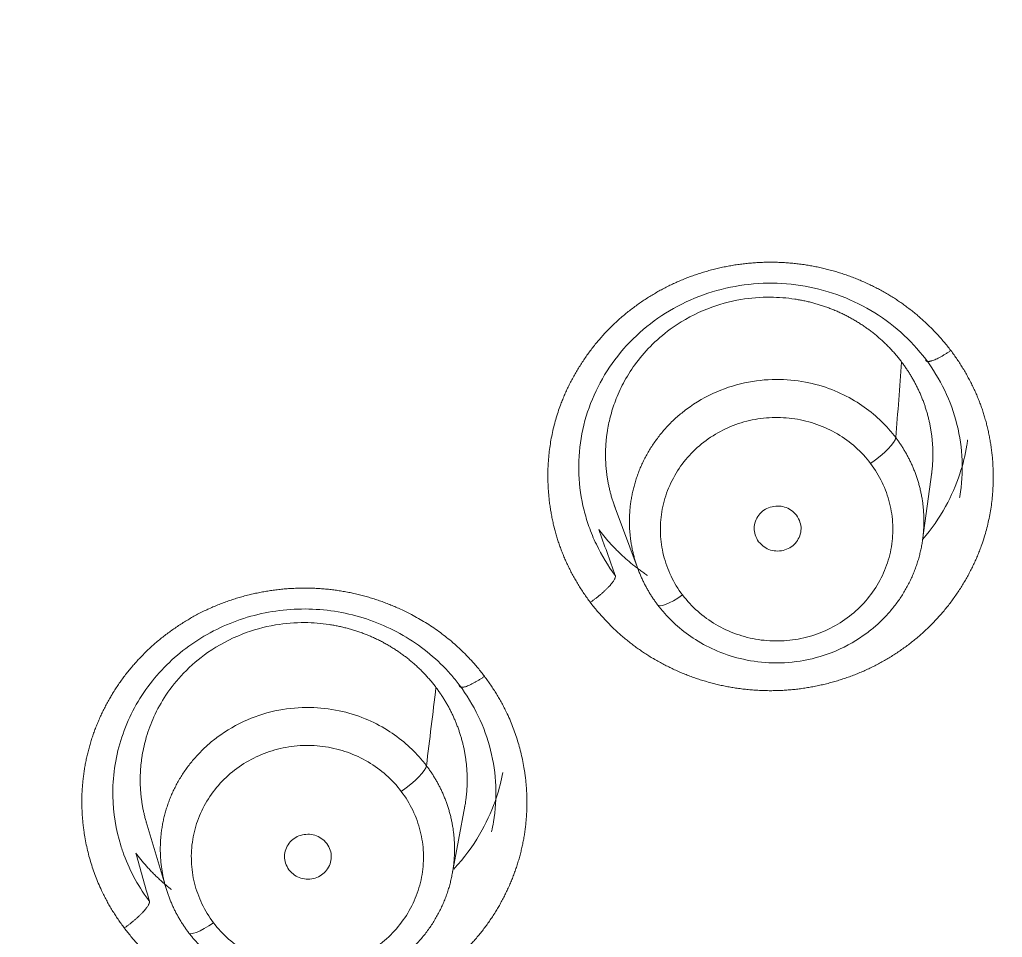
# Model space of a CAD drawing. Extents: x 6534 to 7663, y 0 to 827.
# Drawn here: x 7131.64 to 7141.12, y 554.48 to 563.33 of the extents above; entities that cross this region are included whole.
import ezdxf

# ---------------------------------------------------------------- set-up
doc = ezdxf.new("R2010")
doc.units = 0
doc.header["$LTSCALE"] = 30
doc.header["$MEASUREMENT"] = 0
doc.layers.add('1', color=7, linetype='CONTINUOUS')

msp = doc.modelspace()

# ---------------------------------------------------------------- linework, layer by layer
at = {"layer": '1', "color": 7, "linetype": 'Continuous', "lineweight": 18}
for p, q in [((7140.348, 558.3084), (7140.4377, 558.9625)), ((7137.373, 558.6459), (7137.6045, 558.0251)), ((7135.8114, 555.0864), (7135.934, 555.7432)), ((7132.86, 555.5908), (7133.0519, 554.9495))]:
    msp.add_line(p, q, dxfattribs=at)
at = {"layer": '1', "color": 7, "linetype": 'Continuous', "lineweight": 13}
for p, q in [((7137.7914, 557.6857), (7137.7917, 557.6849)), ((7133.2672, 554.5262), (7133.2673, 554.5258))]:
    msp.add_line(p, q, dxfattribs=at)
at = {"layer": '1', "color": 7, "linetype": 'Continuous', "lineweight": 18}
for centre, major_axis, ratio, start_param, end_param in [((7103.3945, 533.9208), (62.577, 0), 0.961466, 0, 3.141593), ((7103.3945, 533.3075), (-60.5, 0), 0.961466, 2.420581, 4.712389), ((7103.3945, 533.4449), (60, 0), 0.961466, 4.72417, 7.853982), ((7103.3945, 533.4449), (-59.925, 0), 0.961466, 1.570796, 4.712389), ((7139.8472, 559.1288), (0.2394, 0.1807), 0.222481, 4.546353, 6.089022), ((7138.0334, 557.8618), (-0.2394, -0.1807), 0.22253, 6.214331, 7.687222), ((7135.3208, 555.9669), (0.2394, 0.1808), 0.222412, 4.54602, 6.071619), ((7133.5093, 554.7015), (-0.2394, -0.1808), 0.22246, 6.196662, 7.687363)]:
    msp.add_ellipse(centre, major_axis=major_axis, ratio=ratio, start_param=start_param, end_param=end_param, dxfattribs=at)
at = {"layer": '1', "color": 7, "linetype": 'Continuous', "lineweight": 13}
for centre, major_axis, start_param, end_param in [((7103.3945, 533.6014), (61.9628, 0), 0.423959, 1.570796), ((7103.3945, 533.3075), (-59.425, 0), 1.570796, 4.70194), ((7103.3945, 533.3075), (-57.948, 0), 1.579187, 4.712389), ((7103.3945, 533.3519), (57.4031, 0), 4.721079, 7.853982)]:
    msp.add_ellipse(centre, major_axis=major_axis, ratio=0.961466, start_param=start_param, end_param=end_param, dxfattribs=at)
at = {"layer": '1', "color": 7, "linetype": 'Continuous', "lineweight": 18}
for points, knots in [([(7162.4657, 559.736), (7161.796, 561.5136), (7160.3818, 564.7819), (7157.9853, 569.1785), (7155.6445, 572.7775), (7153.4224, 575.7514), (7150.7787, 578.9033), (7147.1446, 582.6541), (7141.8762, 587.0998), (7135.6459, 591.1806), (7128.661, 594.6275), (7121.1835, 597.2821), (7112.6318, 599.1261), (7106.5858, 599.5652), (7103.3945, 599.5674)], [0, 0, 0, 0, 0.07653, 0.143833, 0.201258, 0.248805, 0.292455, 0.365644, 0.456731, 0.565701, 0.659195, 0.762747, 0.87635, 1, 1, 1, 1]), ([(7166.2936, 539.0744), (7166.2935, 540.2478), (7166.258, 541.4096), (7166.1199, 543.7065), (7166.0175, 544.8416), (7165.7502, 547.0816), (7165.5853, 548.1865), (7165.1975, 550.3635), (7164.9745, 551.4355), (7164.4752, 553.5441), (7164.1987, 554.5807), (7163.5967, 556.6166), (7163.2712, 557.6159), (7162.5755, 559.5754), (7161.8352, 561.4959), (7160.604, 564.2559), (7159.2649, 566.8924), (7157.8306, 569.4036), (7156.3131, 571.7885), (7154.7243, 574.0471), (7153.0753, 576.1799), (7151.3771, 578.1885), (7150.2189, 579.4458), (7149.343, 580.3589), (7148.9032, 580.8079), (7148.3874, 581.3188), (7148.1289, 581.571), (7147.9995, 581.6963), (7147.9347, 581.7587), (7147.9023, 581.7899), (7147.8862, 581.8055), (7147.8781, 581.8133), (7147.874, 581.8172), (7147.872, 581.8191), (7147.871, 581.8201), (7147.8705, 581.8205), (7147.8703, 581.8208), (7147.8701, 581.8209), (7146.3686, 583.2641), (7144.7968, 584.6285), (7141.532, 587.1895), (7139.839, 588.3862), (7136.3513, 590.6036), (7134.5567, 591.6244), (7130.8862, 593.4839), (7129.0103, 594.3227), (7125.1973, 595.8143), (7123.2602, 596.4671), (7119.3451, 597.585), (7117.3671, 598.0499), (7113.3896, 598.7921), (7111.3902, 599.0693), (7107.3893, 599.4377), (7105.3878, 599.529), (7103.3945, 599.5291)], [0, 0, 0, 0, 0.03125, 0.03125, 0.0625, 0.0625, 0.09375, 0.09375, 0.125, 0.125, 0.15625, 0.15625, 0.1875, 0.1875, 0.21875, 0.25, 0.28125, 0.3125, 0.34375, 0.375, 0.40625, 0.4375, 0.46875, 0.46875, 0.484375, 0.492187, 0.496094, 0.498047, 0.499023, 0.499512, 0.499756, 0.499878, 0.499939, 0.499969, 0.499985, 0.499992, 0.499992, 0.5, 0.5, 0.5625, 0.5625, 0.625, 0.625, 0.6875, 0.6875, 0.75, 0.75, 0.8125, 0.8125, 0.875, 0.875, 0.9375, 0.9375, 1, 1, 1, 1]), ([(7137.1297, 558.4407), (7137.1117, 558.4919), (7137.0961, 558.5438), (7137.0548, 558.7095), (7137.0381, 558.8252), (7137.0287, 559.0576), (7137.036, 559.1742), (7137.074, 559.4039), (7137.1048, 559.5169), (7137.1888, 559.7349), (7137.2419, 559.8399), (7137.3685, 560.038), (7137.442, 560.1309), (7137.6064, 560.3014), (7137.6973, 560.3789), (7137.8932, 560.5153), (7137.9981, 560.5742), (7138.2179, 560.6713), (7138.3328, 560.7094), (7138.5681, 560.7635), (7138.6886, 560.7794), (7138.9304, 560.7883), (7139.0518, 560.7813), (7139.2908, 560.7448), (7139.4085, 560.7152), (7139.6356, 560.6345), (7139.745, 560.5835), (7139.9514, 560.4619), (7140.0483, 560.3913), (7140.226, 560.2334), (7140.3068, 560.1459), (7140.378, 560.0517)], [0, 0, 0, 0, 0.032113, 0.032113, 0.101248, 0.101248, 0.170383, 0.170383, 0.239517, 0.239517, 0.308652, 0.308652, 0.377787, 0.377787, 0.446922, 0.446922, 0.516057, 0.516057, 0.585191, 0.585191, 0.654326, 0.654326, 0.723461, 0.723461, 0.792596, 0.792596, 0.86173, 0.86173, 0.930865, 0.930865, 1, 1, 1, 1]), ([(7137.382, 558.6219), (7137.3798, 558.6279), (7137.3732, 558.6459), (7137.3629, 558.6761), (7137.3514, 558.7127), (7137.3409, 558.7497), (7137.3313, 558.7871), (7137.3227, 558.8247), (7137.3151, 558.8626), (7137.3084, 558.9007), (7137.3028, 558.9391), (7137.2982, 558.9777), (7137.2946, 559.0165), (7137.292, 559.0555), (7137.2905, 559.0945), (7137.29, 559.1337), (7137.2906, 559.173), (7137.2922, 559.2123), (7137.2949, 559.2516), (7137.2987, 559.291), (7137.3036, 559.3303), (7137.3148, 559.4047), (7137.3398, 559.5201), (7137.3928, 559.6797), (7137.4739, 559.8515), (7137.5892, 560.0296), (7137.7441, 560.206), (7137.968, 560.3914), (7138.2558, 560.5451), (7138.579, 560.6343), (7138.8647, 560.6572), (7139.0461, 560.6428), (7139.1384, 560.6281), (7139.1601, 560.6244), (7139.1817, 560.6204), (7139.2032, 560.616), (7139.2246, 560.6114), (7139.246, 560.6065), (7139.2672, 560.6014), (7139.2884, 560.5959), (7139.3094, 560.5902), (7139.3304, 560.5842), (7139.3512, 560.578), (7139.3719, 560.5715), (7139.3925, 560.5647), (7139.4129, 560.5576), (7139.4333, 560.5503), (7139.4535, 560.5427), (7139.4736, 560.5349), (7139.4935, 560.5268), (7139.5133, 560.5184), (7139.533, 560.5099), (7139.5525, 560.501), (7139.5718, 560.4919), (7139.5911, 560.4826), (7139.6101, 560.473), (7139.629, 560.4632), (7139.6477, 560.4532), (7139.6663, 560.4429), (7139.6847, 560.4324), (7139.7029, 560.4217), (7139.721, 560.4107), (7139.7389, 560.3995), (7139.7566, 560.3881), (7139.7741, 560.3765), (7139.7914, 560.3647), (7139.8086, 560.3527), (7139.8255, 560.3404), (7139.8423, 560.328), (7139.8589, 560.3154), (7139.8753, 560.3025), (7139.8914, 560.2895), (7139.9074, 560.2763), (7139.9232, 560.2628), (7139.9388, 560.2492), (7139.9541, 560.2355), (7139.9693, 560.2215), (7139.9842, 560.2073), (7139.9989, 560.193), (7140.0135, 560.1785), (7140.0277, 560.1639), (7140.0418, 560.1491), (7140.0557, 560.1341), (7140.0693, 560.119), (7140.0827, 560.1037), (7140.0959, 560.0883), (7140.1088, 560.0727), (7140.1216, 560.0569), (7140.1341, 560.0411), (7140.1422, 560.0304), (7140.1463, 560.025)], [0, 0, 0, 0, 0.004379, 0.013196, 0.022031, 0.030885, 0.039759, 0.048651, 0.057562, 0.066492, 0.07544, 0.084408, 0.093395, 0.1024, 0.111424, 0.120467, 0.129529, 0.13861, 0.14771, 0.156828, 0.165966, 0.175122, 0.208886, 0.247491, 0.290932, 0.339203, 0.392296, 0.450205, 0.535099, 0.609194, 0.672485, 0.724973, 0.72987, 0.734761, 0.739647, 0.744527, 0.749402, 0.754271, 0.759135, 0.763994, 0.768846, 0.773694, 0.778536, 0.783372, 0.788203, 0.793029, 0.797849, 0.802664, 0.807473, 0.812277, 0.817075, 0.821868, 0.826656, 0.831438, 0.836215, 0.840986, 0.845752, 0.850512, 0.855267, 0.860017, 0.864761, 0.8695, 0.874233, 0.878961, 0.883683, 0.888401, 0.893112, 0.897819, 0.90252, 0.907215, 0.911905, 0.91659, 0.92127, 0.925944, 0.930613, 0.935276, 0.939934, 0.944586, 0.949234, 0.953876, 0.958512, 0.963143, 0.967769, 0.972389, 0.977005, 0.981614, 0.986219, 0.990818, 0.995412, 1, 1, 1, 1]), ([(7140.378, 560.0517), (7140.4492, 559.9577), (7140.5106, 559.8569), (7140.6118, 559.6457), (7140.6516, 559.5354), (7140.708, 559.3093), (7140.7247, 559.1936), (7140.7341, 558.9613), (7140.7269, 558.8447), (7140.7071, 558.725), (7140.7063, 558.7202), (7140.7055, 558.7153)], [0, 0, 0, 0, 0.247372, 0.247372, 0.494743, 0.494743, 0.742115, 0.742115, 0.989487, 0.989487, 1, 1, 1, 1]), ([(7140.1463, 560.025), (7140.1538, 560.0149), (7140.1688, 559.9948), (7140.1904, 559.9638), (7140.2113, 559.9323), (7140.2314, 559.9002), (7140.2507, 559.8676), (7140.2692, 559.8344), (7140.2869, 559.8008), (7140.3037, 559.7666), (7140.3197, 559.7321), (7140.3348, 559.697), (7140.3491, 559.6615), (7140.3624, 559.6256), (7140.3748, 559.5894), (7140.3863, 559.5527), (7140.3968, 559.5157), (7140.4064, 559.4784), (7140.415, 559.4408), (7140.4226, 559.4029), (7140.4293, 559.3648), (7140.4349, 559.3264), (7140.4395, 559.2878), (7140.4431, 559.249), (7140.4457, 559.2101), (7140.4472, 559.171), (7140.4477, 559.1318), (7140.4471, 559.0926), (7140.4455, 559.0533), (7140.4428, 559.0139), (7140.439, 558.9746), (7140.4357, 558.9479), (7140.4339, 558.9344), (7140.4338, 558.9339)], [0, 0, 0, 0, 0.032266, 0.064602, 0.097008, 0.129485, 0.162032, 0.194649, 0.227336, 0.260094, 0.292923, 0.325822, 0.358792, 0.391833, 0.424944, 0.458126, 0.491379, 0.524703, 0.558099, 0.591565, 0.625103, 0.658711, 0.692392, 0.726143, 0.759966, 0.793861, 0.827827, 0.861865, 0.895974, 0.930156, 0.964409, 0.998734, 1, 1, 1, 1]), ([(7140.0898, 559.296), (7140.0864, 559.3005), (7140.0795, 559.3096), (7140.0689, 559.3231), (7140.0581, 559.3364), (7140.0471, 559.3497), (7139.9965, 559.4093), (7139.8933, 559.5131), (7139.7152, 559.645), (7139.4995, 559.756), (7139.2477, 559.8342), (7138.9653, 559.8668), (7138.662, 559.8415), (7138.3527, 559.7473), (7138.1438, 559.6267), (7138.0247, 559.5337), (7137.9804, 559.4961), (7137.9381, 559.4571), (7137.8979, 559.4169), (7137.8598, 559.3755), (7137.8238, 559.333), (7137.7899, 559.2896), (7137.7581, 559.2454), (7137.7284, 559.2005), (7137.7008, 559.155), (7137.6752, 559.1089), (7137.6518, 559.0624), (7137.6304, 559.0155), (7137.611, 558.9684), (7137.5936, 558.9211), (7137.5782, 558.8738), (7137.5647, 558.8264), (7137.5531, 558.7791), (7137.5433, 558.7319), (7137.5354, 558.685), (7137.5292, 558.6383), (7137.5247, 558.592), (7137.5218, 558.546), (7137.5206, 558.5005), (7137.521, 558.4555), (7137.5228, 558.4111), (7137.5261, 558.3673), (7137.5308, 558.324), (7137.5369, 558.2815), (7137.5442, 558.2397), (7137.5528, 558.1986), (7137.5625, 558.1583), (7137.5734, 558.1188), (7137.5853, 558.0801), (7137.5982, 558.0423), (7137.6121, 558.0053), (7137.6269, 557.9692), (7137.6425, 557.9339), (7137.6589, 557.8996), (7137.6761, 557.8662), (7137.6939, 557.8337), (7137.7124, 557.8021), (7137.7314, 557.7715), (7137.751, 557.7418), (7137.771, 557.7129), (7137.7849, 557.6942), (7137.7918, 557.685)], [0, 0, 0, 0, 0.003927, 0.007866, 0.011819, 0.015784, 0.019761, 0.065642, 0.11591, 0.170563, 0.229597, 0.293009, 0.360795, 0.432949, 0.509466, 0.522824, 0.536063, 0.549181, 0.56218, 0.575059, 0.587818, 0.600458, 0.612977, 0.625377, 0.637656, 0.649816, 0.661857, 0.673777, 0.685578, 0.697258, 0.70882, 0.720261, 0.731582, 0.742784, 0.753866, 0.764829, 0.775671, 0.786394, 0.796998, 0.807481, 0.817845, 0.828089, 0.838214, 0.848218, 0.858104, 0.867869, 0.877515, 0.887041, 0.896448, 0.905735, 0.914902, 0.92395, 0.932879, 0.941687, 0.950376, 0.958946, 0.967396, 0.975726, 0.983937, 0.992028, 1, 1, 1, 1]), ([(7137.7918, 557.685), (7137.7953, 557.6804), (7137.8024, 557.6711), (7137.8131, 557.6575), (7137.8239, 557.6442), (7137.8347, 557.6311), (7137.8843, 557.5727), (7137.9856, 557.4705), (7138.1609, 557.3396), (7138.3744, 557.2282), (7138.6251, 557.1487), (7138.9079, 557.1142), (7139.2132, 557.1381), (7139.5257, 557.2319), (7139.737, 557.3536), (7139.8572, 557.4475), (7139.9016, 557.4852), (7139.944, 557.5243), (7139.9842, 557.5646), (7140.0224, 557.6062), (7140.0585, 557.6487), (7140.0924, 557.6922), (7140.1242, 557.7365), (7140.1539, 557.7815), (7140.1815, 557.8272), (7140.2071, 557.8734), (7140.2305, 557.92), (7140.2519, 557.9669), (7140.2712, 558.0141), (7140.2886, 558.0615), (7140.3039, 558.1089), (7140.3174, 558.1563), (7140.3289, 558.2037), (7140.3386, 558.2509), (7140.3465, 558.2979), (7140.3527, 558.3446), (7140.3571, 558.391), (7140.3599, 558.4369), (7140.361, 558.4824), (7140.3606, 558.5274), (7140.3587, 558.5718), (7140.3553, 558.6156), (7140.3506, 558.6588), (7140.3445, 558.7013), (7140.3371, 558.743), (7140.3285, 558.7841), (7140.3187, 558.8243), (7140.3078, 558.8637), (7140.2959, 558.9023), (7140.2829, 558.9401), (7140.269, 558.977), (7140.2543, 559.013), (7140.2387, 559.0481), (7140.2223, 559.0823), (7140.2052, 559.1156), (7140.1874, 559.1479), (7140.169, 559.1794), (7140.15, 559.2099), (7140.1304, 559.2395), (7140.1105, 559.2682), (7140.0967, 559.2868), (7140.0898, 559.296)], [0, 0, 0, 0, 0.004015, 0.007996, 0.011942, 0.015855, 0.019734, 0.064711, 0.114332, 0.168596, 0.227502, 0.291048, 0.359233, 0.432055, 0.509512, 0.522903, 0.536174, 0.549323, 0.562352, 0.575259, 0.588045, 0.600709, 0.613253, 0.625675, 0.637976, 0.650155, 0.662214, 0.674151, 0.685967, 0.697661, 0.709235, 0.720687, 0.732017, 0.743227, 0.754315, 0.765281, 0.776127, 0.786851, 0.797453, 0.807934, 0.818294, 0.828533, 0.83865, 0.848646, 0.85852, 0.868273, 0.877905, 0.887415, 0.896804, 0.906071, 0.915217, 0.924242, 0.933145, 0.941927, 0.950587, 0.959126, 0.967544, 0.97584, 0.984015, 0.992068, 1, 1, 1, 1]), ([(7140.3513, 558.3174), (7140.4348, 558.415), (7140.5744, 558.6161), (7140.71, 558.9261), (7140.762, 559.1375), (7140.7793, 559.2463), (7140.7817, 559.2627), (7140.7829, 559.2714), (7140.783, 559.2723)], [0, 0, 0, 0, 0.358919, 0.683869, 0.952758, 0.975024, 0.997262, 1, 1, 1, 1]), ([(7137.2249, 558.4101), (7137.2333, 558.3991), (7137.2502, 558.3771), (7137.2765, 558.3447), (7137.3034, 558.3127), (7137.3312, 558.2812), (7137.3598, 558.2503), (7137.3891, 558.2199), (7137.4192, 558.19), (7137.45, 558.1607), (7137.4815, 558.132), (7137.5138, 558.104), (7137.5468, 558.0765), (7137.5805, 558.0497), (7137.6149, 558.0235), (7137.6499, 557.9981), (7137.6767, 557.9795), (7137.6918, 557.9693), (7137.6949, 557.9672)], [0, 0, 0, 0, 0.064472, 0.129094, 0.193867, 0.25879, 0.323863, 0.389087, 0.454461, 0.519985, 0.58566, 0.651484, 0.717459, 0.783584, 0.849859, 0.916284, 0.982859, 1, 1, 1, 1]), ([(7132.6153, 555.3622), (7132.5675, 555.5166), (7132.5123, 555.8586), (7132.5872, 556.3844), (7132.8333, 556.8826), (7133.2245, 557.2858), (7133.7244, 557.5566), (7134.2859, 557.6694), (7134.8568, 557.6139), (7135.3842, 557.395), (7135.7083, 557.1248), (7135.8534, 556.9466), (7135.8802, 556.9112)], [0, 0, 0, 0, 0.09708, 0.206668, 0.316187, 0.425729, 0.535256, 0.644811, 0.754282, 0.86383, 0.973647, 1, 1, 1, 1]), ([(7132.8636, 555.5786), (7132.8601, 555.5905), (7132.8531, 555.6148), (7132.8437, 555.6517), (7132.8351, 555.6893), (7132.8274, 555.7271), (7132.8208, 555.7653), (7132.8152, 555.8036), (7132.8106, 555.8422), (7132.807, 555.8809), (7132.8044, 555.9198), (7132.8029, 555.9589), (7132.8024, 555.998), (7132.803, 556.0372), (7132.8046, 556.0765), (7132.8073, 556.1158), (7132.811, 556.1551), (7132.8159, 556.1944), (7132.8287, 556.2792), (7132.8603, 556.418), (7132.9333, 556.6143), (7133.0503, 556.8251), (7133.2214, 557.0383), (7133.4647, 557.2463), (7133.7666, 557.4075), (7134.0894, 557.4966), (7134.3747, 557.5194), (7134.5558, 557.5051), (7134.648, 557.4904), (7134.6696, 557.4867), (7134.6912, 557.4826), (7134.7127, 557.4783), (7134.7341, 557.4737), (7134.7555, 557.4688), (7134.7767, 557.4637), (7134.7978, 557.4582), (7134.8188, 557.4525), (7134.8398, 557.4465), (7134.8606, 557.4403), (7134.8813, 557.4338), (7134.9018, 557.427), (7134.9223, 557.4199), (7134.9426, 557.4126), (7134.9628, 557.405), (7134.9829, 557.3972), (7135.0028, 557.3891), (7135.0226, 557.3808), (7135.0422, 557.3722), (7135.0617, 557.3633), (7135.081, 557.3543), (7135.1002, 557.3449), (7135.1193, 557.3354), (7135.1382, 557.3256), (7135.1569, 557.3155), (7135.1754, 557.3053), (7135.1938, 557.2948), (7135.212, 557.284), (7135.2301, 557.2731), (7135.2479, 557.2619), (7135.2656, 557.2505), (7135.2831, 557.2389), (7135.3005, 557.2271), (7135.3176, 557.2151), (7135.3345, 557.2029), (7135.3513, 557.1904), (7135.3679, 557.1778), (7135.3842, 557.165), (7135.4004, 557.1519), (7135.4164, 557.1387), (7135.4321, 557.1253), (7135.4477, 557.1117), (7135.463, 557.0979), (7135.4782, 557.084), (7135.4931, 557.0698), (7135.5078, 557.0555), (7135.5223, 557.0411), (7135.5366, 557.0264), (7135.5506, 557.0116), (7135.5645, 556.9967), (7135.5781, 556.9815), (7135.5915, 556.9663), (7135.6047, 556.9508), (7135.6176, 556.9353), (7135.6303, 556.9196), (7135.6428, 556.9037), (7135.651, 556.893), (7135.655, 556.8877)], [0, 0, 0, 0, 0.008771, 0.017851, 0.026949, 0.036067, 0.045204, 0.054361, 0.063537, 0.072732, 0.081947, 0.09118, 0.100433, 0.109706, 0.118997, 0.128308, 0.137638, 0.146988, 0.156356, 0.198385, 0.247529, 0.303778, 0.367125, 0.437558, 0.524392, 0.600176, 0.664903, 0.718562, 0.723572, 0.728577, 0.733576, 0.738569, 0.743557, 0.748539, 0.753516, 0.758487, 0.763453, 0.768413, 0.773367, 0.778316, 0.78326, 0.788198, 0.79313, 0.798057, 0.802978, 0.807894, 0.812804, 0.817709, 0.822608, 0.827502, 0.83239, 0.837272, 0.84215, 0.847021, 0.851887, 0.856748, 0.861603, 0.866452, 0.871296, 0.876134, 0.880967, 0.885795, 0.890617, 0.895433, 0.900244, 0.905049, 0.909849, 0.914643, 0.919432, 0.924215, 0.928993, 0.933765, 0.938532, 0.943293, 0.948049, 0.952799, 0.957544, 0.962284, 0.967017, 0.971746, 0.976468, 0.981186, 0.985898, 0.990604, 0.995305, 1, 1, 1, 1]), ([(7135.8802, 556.9112), (7135.9513, 556.8172), (7136.0126, 556.7165), (7136.1139, 556.5055), (7136.1537, 556.3953), (7136.21, 556.1693), (7136.2267, 556.0536), (7136.2363, 555.8215), (7136.2291, 555.7049), (7136.205, 555.5588), (7136.199, 555.5276), (7136.1921, 555.4966)], [0, 0, 0, 0, 0.234014, 0.234014, 0.468028, 0.468028, 0.702042, 0.702042, 0.936056, 0.936056, 1, 1, 1, 1]), ([(7135.655, 556.8877), (7135.6625, 556.8776), (7135.6776, 556.8574), (7135.6991, 556.8265), (7135.72, 556.795), (7135.7401, 556.7629), (7135.7594, 556.7303), (7135.7779, 556.6972), (7135.7955, 556.6636), (7135.8124, 556.6295), (7135.8284, 556.5949), (7135.8435, 556.5599), (7135.8577, 556.5244), (7135.871, 556.4886), (7135.8834, 556.4523), (7135.8949, 556.4157), (7135.9054, 556.3787), (7135.915, 556.3415), (7135.9236, 556.3039), (7135.9312, 556.266), (7135.9378, 556.2279), (7135.9435, 556.1895), (7135.9481, 556.151), (7135.9517, 556.1122), (7135.9543, 556.0733), (7135.9558, 556.0343), (7135.9563, 555.9952), (7135.9557, 555.9559), (7135.9541, 555.9167), (7135.9514, 555.8774), (7135.9476, 555.8381), (7135.9428, 555.7988), (7135.9373, 555.7627), (7135.9333, 555.7398), (7135.9315, 555.7298)], [0, 0, 0, 0, 0.030459, 0.060985, 0.091577, 0.122235, 0.15296, 0.183752, 0.214611, 0.245536, 0.276527, 0.307586, 0.338711, 0.369903, 0.401161, 0.432487, 0.463879, 0.495338, 0.526864, 0.558457, 0.590117, 0.621843, 0.653637, 0.685498, 0.717426, 0.749421, 0.781483, 0.813612, 0.845808, 0.878071, 0.910402, 0.9428, 0.975265, 1, 1, 1, 1]), ([(7135.5633, 556.1326), (7135.5598, 556.1371), (7135.5529, 556.1462), (7135.5423, 556.1597), (7135.5314, 556.1732), (7135.5202, 556.1867), (7135.469, 556.247), (7135.3648, 556.3516), (7135.1851, 556.484), (7134.9683, 556.5947), (7134.7161, 556.6721), (7134.4342, 556.7038), (7134.1322, 556.6778), (7133.8251, 556.5837), (7133.6177, 556.4638), (7133.4994, 556.3715), (7133.4551, 556.334), (7133.4129, 556.2951), (7133.3728, 556.2549), (7133.3347, 556.2136), (7133.2987, 556.1712), (7133.2649, 556.1279), (7133.2331, 556.0838), (7133.2035, 556.0389), (7133.1759, 555.9935), (7133.1504, 555.9475), (7133.127, 555.901), (7133.1056, 555.8542), (7133.0863, 555.8072), (7133.0689, 555.76), (7133.0535, 555.7127), (7133.0401, 555.6654), (7133.0285, 555.6182), (7133.0188, 555.5711), (7133.0108, 555.5242), (7133.0046, 555.4776), (7133.0002, 555.4314), (7132.9974, 555.3855), (7132.9962, 555.3401), (7132.9965, 555.2952), (7132.9984, 555.2508), (7133.0017, 555.207), (7133.0064, 555.1639), (7133.0125, 555.1214), (7133.0198, 555.0797), (7133.0284, 555.0387), (7133.0381, 554.9984), (7133.049, 554.959), (7133.0609, 554.9203), (7133.0739, 554.8826), (7133.0877, 554.8456), (7133.1025, 554.8096), (7133.1181, 554.7744), (7133.1345, 554.7402), (7133.1517, 554.7068), (7133.1695, 554.6744), (7133.1879, 554.6428), (7133.207, 554.6122), (7133.2266, 554.5826), (7133.2466, 554.5538), (7133.2604, 554.5351), (7133.2673, 554.5259)], [0, 0, 0, 0, 0.00393, 0.007893, 0.011888, 0.015916, 0.019977, 0.066373, 0.117006, 0.171871, 0.230967, 0.29429, 0.361837, 0.433604, 0.509587, 0.522943, 0.53618, 0.549297, 0.562294, 0.575172, 0.587929, 0.600567, 0.613085, 0.625483, 0.637761, 0.649919, 0.661958, 0.673877, 0.685676, 0.697355, 0.708914, 0.720353, 0.731673, 0.742873, 0.753953, 0.764913, 0.775754, 0.786475, 0.797076, 0.807557, 0.817918, 0.82816, 0.838282, 0.848284, 0.858166, 0.867929, 0.877572, 0.887095, 0.896498, 0.905782, 0.914946, 0.92399, 0.932915, 0.941719, 0.950404, 0.95897, 0.967415, 0.975741, 0.983947, 0.992033, 1, 1, 1, 1]), ([(7133.2673, 554.5259), (7133.2709, 554.5211), (7133.2781, 554.5117), (7133.289, 554.4979), (7133.2999, 554.4844), (7133.3108, 554.4712), (7133.3599, 554.4135), (7133.4601, 554.3123), (7133.6336, 554.1821), (7133.8457, 554.0707), (7134.0955, 553.9903), (7134.3782, 553.9548), (7134.6843, 553.9776), (7134.9984, 554.071), (7135.2107, 554.1929), (7135.3314, 554.287), (7135.3757, 554.3246), (7135.418, 554.3636), (7135.4582, 554.4039), (7135.4963, 554.4453), (7135.5323, 554.4878), (7135.5662, 554.5312), (7135.598, 554.5754), (7135.6277, 554.6203), (7135.6552, 554.6659), (7135.6807, 554.712), (7135.7041, 554.7585), (7135.7254, 554.8053), (7135.7448, 554.8524), (7135.7621, 554.8997), (7135.7774, 554.947), (7135.7909, 554.9944), (7135.8024, 555.0416), (7135.8121, 555.0887), (7135.82, 555.1357), (7135.8261, 555.1823), (7135.8305, 555.2285), (7135.8333, 555.2744), (7135.8344, 555.3198), (7135.834, 555.3648), (7135.8321, 555.4091), (7135.8287, 555.4529), (7135.824, 555.496), (7135.8179, 555.5384), (7135.8105, 555.5801), (7135.8019, 555.6211), (7135.7921, 555.6613), (7135.7812, 555.7006), (7135.7693, 555.7392), (7135.7564, 555.7769), (7135.7425, 555.8138), (7135.7277, 555.8497), (7135.7121, 555.8848), (7135.6957, 555.919), (7135.6786, 555.9522), (7135.6608, 555.9846), (7135.6424, 556.016), (7135.6234, 556.0465), (7135.6039, 556.0761), (7135.5839, 556.1048), (7135.5701, 556.1233), (7135.5633, 556.1326)], [0, 0, 0, 0, 0.004119, 0.008174, 0.012167, 0.016097, 0.019963, 0.064396, 0.113626, 0.167651, 0.226467, 0.290074, 0.358468, 0.431645, 0.509603, 0.522987, 0.536251, 0.549393, 0.562415, 0.575315, 0.588095, 0.600753, 0.613291, 0.625707, 0.638002, 0.650177, 0.66223, 0.674162, 0.685973, 0.697664, 0.709233, 0.720681, 0.732008, 0.743214, 0.754299, 0.765262, 0.776105, 0.786827, 0.797427, 0.807907, 0.818265, 0.828503, 0.838619, 0.848614, 0.858488, 0.868241, 0.877873, 0.887383, 0.896773, 0.906041, 0.915189, 0.924215, 0.93312, 0.941904, 0.950567, 0.959108, 0.967529, 0.975828, 0.984007, 0.992064, 1, 1, 1, 1]), ([(7135.8263, 555.1353), (7135.8402, 555.1502), (7135.9454, 555.2665), (7136.1023, 555.4901), (7136.2356, 555.7955), (7136.2845, 555.9863), (7136.2995, 556.0668)], [0, 0, 0, 0, 0.057173, 0.439813, 0.765968, 1, 1, 1, 1]), ([(7132.7603, 555.2889), (7132.7687, 555.2779), (7132.7856, 555.2559), (7132.8118, 555.2235), (7132.8388, 555.1916), (7132.8666, 555.1601), (7132.8951, 555.1292), (7132.9244, 555.0988), (7132.9545, 555.069), (7132.9853, 555.0397), (7133.0168, 555.0111), (7133.0491, 554.983), (7133.0779, 554.959), (7133.0959, 554.9445), (7133.1029, 554.939)], [0, 0, 0, 0, 0.085021, 0.170238, 0.255651, 0.341261, 0.427066, 0.513067, 0.599263, 0.685656, 0.772244, 0.859028, 0.946008, 1, 1, 1, 1])]:
    msp.add_open_spline(points, degree=3, knots=knots, dxfattribs=at)
at = {"layer": '1', "color": 7, "linetype": 'Continuous', "lineweight": 13}
for points, degree, knots in [([(7137.1431, 557.7073), (7136.8911, 558.045), (7136.7947, 558.4325), (7136.7456, 558.63), (7136.7268, 559.0419), (7136.8238, 559.6447), (7137.051, 560.0004), (7137.2794, 560.3581), (7137.6283, 560.5991), (7137.9745, 560.8382), (7138.3932, 560.9327), (7138.8078, 561.0263), (7139.2279, 560.9606), (7139.4346, 560.9283), (7139.8305, 560.786), (7140.0096, 560.6804), (7140.3604, 560.4735), (7140.6208, 560.1365)], 2, [0, 0, 0, 0.125, 0.125, 0.1875, 0.25, 0.375, 0.375, 0.5, 0.5, 0.625, 0.625, 0.75, 0.75, 0.8125, 0.875, 0.875, 1, 1, 1]), ([(7140.6208, 560.1365), (7140.8728, 559.7989), (7140.9692, 559.4114), (7141.0183, 559.2138), (7141.0372, 558.8018), (7140.9401, 558.199), (7140.7128, 557.8433), (7140.4843, 557.4855), (7140.1353, 557.2445), (7139.7891, 557.0054), (7139.3704, 556.911), (7138.9557, 556.8175), (7138.5357, 556.8832), (7138.329, 556.9156), (7137.9332, 557.0579), (7137.7542, 557.1635), (7137.4035, 557.3704), (7137.1431, 557.7073)], 2, [0, 0, 0, 0.125, 0.125, 0.1875, 0.25, 0.375, 0.375, 0.5, 0.5, 0.625, 0.625, 0.75, 0.75, 0.8125, 0.875, 0.875, 1, 1, 1]), ([(7138.0333, 557.7792), (7137.9902, 557.8363), (7137.9529, 557.8974), (7137.8916, 558.0256), (7137.8675, 558.0925), (7137.8333, 558.2297), (7137.8232, 558.2999), (7137.8175, 558.4408), (7137.8219, 558.5116), (7137.8448, 558.6509), (7137.8635, 558.7195), (7137.9143, 558.8518), (7137.9465, 558.9155), (7138.0231, 559.0358), (7138.0676, 559.0923), (7138.1672, 559.1959), (7138.2223, 559.2429), (7138.341, 559.3259), (7138.4046, 559.3617), (7138.5378, 559.4208), (7138.6075, 559.444), (7138.7501, 559.4769), (7138.8231, 559.4866), (7138.9697, 559.4922), (7139.0433, 559.4881), (7139.1882, 559.466), (7139.2595, 559.4482), (7139.3972, 559.3994), (7139.4635, 559.3685), (7139.5886, 559.2948), (7139.6474, 559.2521), (7139.7552, 559.1564), (7139.8042, 559.1034), (7139.8473, 559.0464)], 3, [0, 0, 0, 0, 0.0625, 0.0625, 0.125, 0.125, 0.1875, 0.1875, 0.25, 0.25, 0.3125, 0.3125, 0.375, 0.375, 0.4375, 0.4375, 0.5, 0.5, 0.5625, 0.5625, 0.625, 0.625, 0.6875, 0.6875, 0.75, 0.75, 0.8125, 0.8125, 0.875, 0.875, 0.9375, 0.9375, 1, 1, 1, 1]), ([(7139.8473, 559.0464), (7139.8904, 558.9893), (7139.9276, 558.9282), (7139.989, 558.8), (7140.0131, 558.7331), (7140.0473, 558.5959), (7140.0574, 558.5257), (7140.0631, 558.3848), (7140.0587, 558.314), (7140.0357, 558.1747), (7140.0171, 558.1061), (7139.9663, 557.9738), (7139.9341, 557.9101), (7139.8575, 557.7898), (7139.813, 557.7333), (7139.7134, 557.6297), (7139.6583, 557.5826), (7139.5396, 557.4997), (7139.476, 557.4639), (7139.3428, 557.4048), (7139.2731, 557.3816), (7139.1305, 557.3487), (7139.0575, 557.3389), (7138.9109, 557.3334), (7138.8373, 557.3375), (7138.6924, 557.3596), (7138.6211, 557.3774), (7138.4834, 557.4262), (7138.4171, 557.4571), (7138.292, 557.5308), (7138.2332, 557.5735), (7138.1254, 557.6692), (7138.0764, 557.7222), (7138.0333, 557.7792)], 3, [0, 0, 0, 0, 0.0625, 0.0625, 0.125, 0.125, 0.1875, 0.1875, 0.25, 0.25, 0.3125, 0.3125, 0.375, 0.375, 0.4375, 0.4375, 0.5, 0.5, 0.5625, 0.5625, 0.625, 0.625, 0.6875, 0.6875, 0.75, 0.75, 0.8125, 0.8125, 0.875, 0.875, 0.9375, 0.9375, 1, 1, 1, 1]), ([(7137.3848, 557.9666), (7137.3137, 558.0607), (7137.2523, 558.1616), (7137.1745, 558.3238), (7137.1505, 558.3817), (7137.1297, 558.4407)], 3, [0, 0, 0, 0, 0.651254, 0.651254, 1, 1, 1, 1]), ([(7132.649, 554.5679), (7132.398, 554.9), (7132.2507, 555.493), (7132.2324, 555.9005), (7132.2978, 556.3012), (7132.4438, 556.6833), (7132.554, 556.8569), (7132.7766, 557.2078), (7133.4742, 557.6947), (7133.8931, 557.7898), (7134.0986, 557.8364), (7134.5209, 557.8512), (7134.9358, 557.7866), (7135.1358, 557.7144), (7135.3329, 557.6433), (7135.8725, 557.3259), (7136.1227, 556.9944)], 2, [0, 0, 0, 0.125, 0.1875, 0.25, 0.3125, 0.375, 0.375, 0.5, 0.625, 0.625, 0.6875, 0.75, 0.8125, 0.8125, 0.875, 1, 1, 1]), ([(7136.1227, 556.9944), (7136.3738, 556.6624), (7136.521, 556.0693), (7136.5394, 555.6619), (7136.474, 555.2611), (7136.3279, 554.8789), (7136.2177, 554.7053), (7135.995, 554.3544), (7135.2972, 553.8676), (7134.8784, 553.7725), (7134.6729, 553.7259), (7134.2506, 553.7112), (7133.8357, 553.7759), (7133.6358, 553.848), (7133.4387, 553.9191), (7132.8992, 554.2365), (7132.649, 554.5679)], 2, [0, 0, 0, 0.125, 0.1875, 0.25, 0.3125, 0.375, 0.375, 0.5, 0.625, 0.625, 0.6875, 0.75, 0.8125, 0.8125, 0.875, 1, 1, 1]), ([(7133.5092, 554.619), (7133.4662, 554.676), (7133.4289, 554.737), (7133.3676, 554.865), (7133.3435, 554.9319), (7133.3093, 555.0689), (7133.2992, 555.139), (7133.2935, 555.2798), (7133.2978, 555.3505), (7133.3207, 555.4896), (7133.3393, 555.5581), (7133.3901, 555.6903), (7133.4222, 555.754), (7133.4988, 555.8742), (7133.5432, 555.9306), (7133.6427, 556.0341), (7133.6977, 556.0811), (7133.8163, 556.1639), (7133.8798, 556.1997), (7134.0129, 556.2587), (7134.0825, 556.2819), (7134.225, 556.3148), (7134.2979, 556.3245), (7134.4443, 556.33), (7134.5178, 556.3259), (7134.6626, 556.3038), (7134.7338, 556.286), (7134.8713, 556.2372), (7134.9376, 556.2063), (7135.0625, 556.1327), (7135.1212, 556.09), (7135.2289, 555.9944), (7135.2778, 555.9414), (7135.3208, 555.8845)], 3, [0, 0, 0, 0, 0.0625, 0.0625, 0.125, 0.125, 0.1875, 0.1875, 0.25, 0.25, 0.3125, 0.3125, 0.375, 0.375, 0.4375, 0.4375, 0.5, 0.5, 0.5625, 0.5625, 0.625, 0.625, 0.6875, 0.6875, 0.75, 0.75, 0.8125, 0.8125, 0.875, 0.875, 0.9375, 0.9375, 1, 1, 1, 1]), ([(7135.3208, 555.8845), (7135.3639, 555.8275), (7135.4011, 555.7664), (7135.4625, 555.6384), (7135.4866, 555.5715), (7135.5208, 555.4345), (7135.5309, 555.3644), (7135.5366, 555.2236), (7135.5323, 555.1529), (7135.5093, 555.0138), (7135.4907, 554.9453), (7135.44, 554.8131), (7135.4079, 554.7494), (7135.3313, 554.6292), (7135.2869, 554.5728), (7135.1874, 554.4693), (7135.1324, 554.4223), (7135.0138, 554.3395), (7134.9503, 554.3037), (7134.8172, 554.2447), (7134.7476, 554.2215), (7134.6051, 554.1886), (7134.5322, 554.1789), (7134.3857, 554.1734), (7134.3122, 554.1775), (7134.1675, 554.1996), (7134.0963, 554.2174), (7133.9588, 554.2662), (7133.8925, 554.2971), (7133.7675, 554.3707), (7133.7088, 554.4134), (7133.6012, 554.5091), (7133.5523, 554.562), (7133.5092, 554.619)], 3, [0, 0, 0, 0, 0.0625, 0.0625, 0.125, 0.125, 0.1875, 0.1875, 0.25, 0.25, 0.3125, 0.3125, 0.375, 0.375, 0.4375, 0.4375, 0.5, 0.5, 0.5625, 0.5625, 0.625, 0.625, 0.6875, 0.6875, 0.75, 0.75, 0.8125, 0.8125, 0.875, 0.875, 0.9375, 0.9375, 1, 1, 1, 1]), ([(7132.891, 554.826), (7132.8871, 554.8311), (7132.7777, 554.9776), (7132.6822, 555.1581), (7132.6213, 555.343), (7132.6153, 555.3622)], 3, [0, 0, 0, 0, 0.031613, 0.900001, 1, 1, 1, 1])]:
    msp.add_open_spline(points, degree=degree, knots=knots, dxfattribs=at)
for points, weights in [([(7140.6208, 560.1365), (7140.4745, 560.0343), (7140.374, 559.9999), (7140.378, 560.0517)], [1.16177876774, 0.935096534446, 0.946632373316, 1.19638628435]), ([(7137.1431, 557.7073), (7137.2966, 557.8145), (7137.3998, 557.9251), (7137.3848, 557.9666)], [1.19662758388, 0.934546608195, 0.934457502346, 1.19636026633]), ([(7136.1227, 556.9944), (7135.9749, 556.8912), (7135.8736, 556.8568), (7135.8802, 556.9112)], [1.17407090297, 0.936223390305, 0.942118965867, 1.19175762966]), ([(7132.649, 554.5679), (7132.8004, 554.6737), (7132.9031, 554.7832), (7132.891, 554.826)], [1.19177715908, 0.936097979451, 0.936074282504, 1.19170606824])]:
    msp.add_rational_spline(points, weights, degree=3, dxfattribs=at)
for points in [[(7140.1463, 560.025), (7140.1275, 559.782), (7140.1087, 559.5391), (7140.0899, 559.2961)], [(7137.3848, 557.9666), (7137.3582, 558.0405), (7137.3049, 558.1884), (7137.2516, 558.3362), (7137.2249, 558.4101)], [(7135.655, 556.8877), (7135.6245, 556.636), (7135.5939, 556.3843), (7135.5633, 556.1326)], [(7132.891, 554.826), (7132.8692, 554.9032), (7132.8257, 555.0575), (7132.7821, 555.2118), (7132.7603, 555.2889)]]:
    msp.add_open_spline(points, degree=3, dxfattribs=at)
at = {"layer": '1', "color": 7, "linetype": 'Continuous', "lineweight": 18}
for points in [[(7139.1329, 558.5474), (7139.0984, 558.5873), (7139.0244, 558.6403), (7138.8736, 558.639), (7138.7578, 558.559), (7138.7085, 558.4211), (7138.7382, 558.3363), (7138.7671, 558.2918)], [(7138.7671, 558.2918), (7138.8017, 558.2519), (7138.8757, 558.1989), (7139.0264, 558.2002), (7139.1423, 558.2802), (7139.1916, 558.4181), (7139.1619, 558.5029), (7139.1329, 558.5474)], [(7134.6023, 555.3825), (7134.5679, 555.4224), (7134.4941, 555.4754), (7134.3437, 555.4741), (7134.228, 555.3942), (7134.1789, 555.2566), (7134.2085, 555.172), (7134.2375, 555.1277)], [(7134.2375, 555.1277), (7134.2719, 555.0878), (7134.3457, 555.0348), (7134.4961, 555.0361), (7134.6118, 555.116), (7134.6609, 555.2536), (7134.6313, 555.3382), (7134.6023, 555.3825)]]:
    msp.add_open_spline(points, degree=3, dxfattribs=at)

doc.saveas('drawing.dxf')
